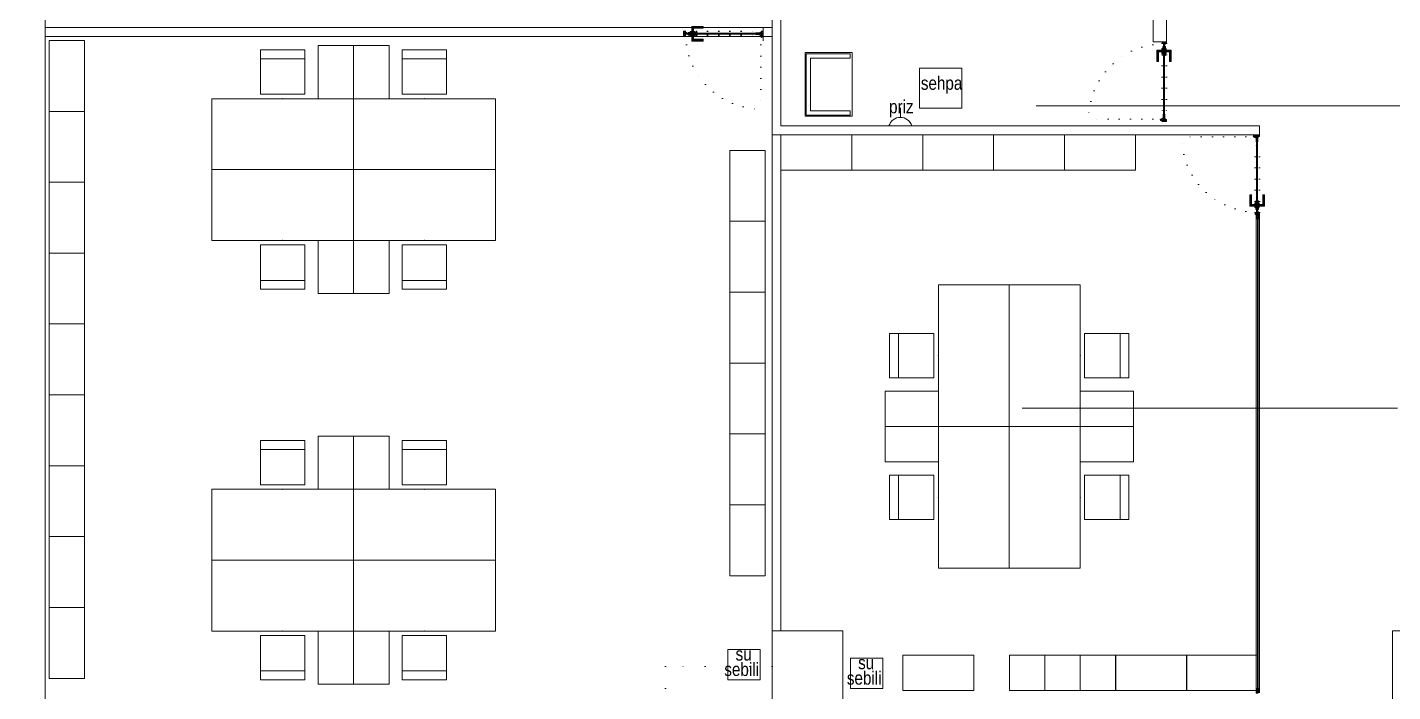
# Model space of a CAD drawing. Header units: metres. Extents: x -17822 to 152406, y -4219 to 19791.
# Drawn here: x 84020 to 85560, y 1611 to 2361 of the extents above; entities that cross this region are included whole.
import ezdxf

# ---------------------------------------------------------------- set-up
doc = ezdxf.new("R2010")
doc.units = ezdxf.units.M
doc.header["$LTSCALE"] = 100
doc.header["$MEASUREMENT"] = 0
for name, pattern in [('DASHDOT', [1, 0.5, -0.25, 0, -0.25]), ('DOT2', [0.125, 0, -0.125]), ('DOT5', [0.75, 0, -0.75])]:
    doc.linetypes.add(name, pattern=pattern)
doc.layers.get('0').update_dxf_attribs({"color": 9, "lineweight": 9})
for name, color, linetype, lineweight in [('0 @ 1', 9, 'Continuous', 9), ('00', 9, 'Continuous', 9), ('01', 9, 'Continuous', 9), ('05', 9, 'Continuous', 9), ('05S', 9, 'Continuous', 9), ('06C', 9, 'Continuous', 9), ('06D', 9, 'Continuous', 9), ('07K', 9, 'Continuous', 9), ('10', 9, 'Continuous', 9), ('15', 9, 'Continuous', 9), ('20', 9, 'DOT2', 9), ('21_mahal200', 9, 'Continuous', 9)]:
    doc.layers.add(name, color=color, linetype=linetype, lineweight=lineweight)
doc.styles.add('MuuM_TEXT-STANDART', font='ARIALN.TTF')
pattern_1 = [(225, (-604.72494, -2171.82614), (-0.0883883476, 0.0883883476), []), (135, (-604.72494, -2171.82614), (0.0883883476, 0.0883883476), [])]

# ---------------------------------------------------------------- blocks, each defined once
blk = doc.blocks.new('p-kolon_80x80')
blk.add_lwpolyline([(-40, -40), (40, -40), (40, 40), (-40, 40)], close=True)
blk = doc.blocks.new('1.Bod.Ara.Sitatik Elk')
at = {"layer": '01'}
blk.add_lwpolyline([(40, -8750), (0, -8750), (0, -2950), (40, -2950), (40, -8710), (40, -8710)], close=True, dxfattribs=at)
for p in [(900, -6990), (1600, -6990)]:
    blk.add_blockref('p-kolon_80x80', p, dxfattribs=at)
blk = doc.blocks.new('p-sandalye-03')
for points in [[(-5, -25.1), (-5, 24.9), (-55, 24.9), (-55, -25.1), (-5, -25.1)], [(-55, 24.9), (-45, 24.9), (-45, -25.1), (-55, -25.1)]]:
    blk.add_lwpolyline(points)
blk.add_point((0, -0.1))
blk = doc.blocks.new('m-calisma unitesi 02')
at = {"ltscale": 0.5}
blk.add_lwpolyline([(-160, 140), (-160, 80), (-120, 80), (-120, 140)], close=True, dxfattribs=at)
blk.add_lwpolyline([(0, 80), (0, 0), (-160, 0), (-160, 80)], close=True)
at = {"linetype": 'DOT5'}
blk.add_lwpolyline([(-160, 80), (-160, 80)], dxfattribs=at)
at = {"rotation": 270}
blk.add_blockref('p-sandalye-03', (-80, 80), dxfattribs=at)
blk = doc.blocks.new('p-bebek bakım masası')
at = {"layer": '05'}
blk.add_lwpolyline([(-36, -53), (-36, 0), (36, 0), (36, -53), (-36, -53)], dxfattribs=at)
at = {"layer": '05', "elevation": 0}
for points in [[(-34.5, -51), (-34.5, -1.3), (34.8, -1.3), (34.8, -51), (29.8, -51), (29.8, -6.3)], [(-29.5, -6.3), (-29.5, -51), (-34.5, -51)], [(29.8, -6.3), (-29.5, -6.3)]]:
    blk.add_lwpolyline(points, dxfattribs=at)
blk = doc.blocks.new('g-kapı kolu-p')
at = {"layer": '05S'}
h = blk.add_hatch(color=256, dxfattribs=at)
h.paths.add_polyline_path([(-1, 8.2), (11.8, 8.2), (11.8, 6.3), (0.9, 6.3), (0.9, 2.4), (-1, 2.4)])
h.paths.add_polyline_path([(-2.7, 2.4), (2.7, 2.4), (2.7, 1.5), (-2.7, 1.5)])
h.paths.add_polyline_path([(-5, 1.5), (5, 1.5), (5, 0.5), (-5, 0.5)])
h.paths.add_polyline_path([(-5, -0.5), (5, -0.5), (5, -1.5), (-5, -1.5)])
h.paths.add_polyline_path([(-2.7, -1.5), (2.7, -1.5), (2.7, -2.4), (-2.7, -2.4)])
h.paths.add_polyline_path([(-1, -2.4), (0.9, -2.4), (0.9, -6.3), (11.8, -6.3), (11.8, -8.2), (-1, -8.2)])
for points in [[(-5, 0.5), (5, 0.5), (5, 1.5), (-5, 1.5)], [(-2.7, 1.5), (2.7, 1.5), (2.7, 2.4), (-2.7, 2.4)], [(-5, -1.5), (5, -1.5), (5, -0.5), (-5, -0.5)], [(-2.7, -1.5), (2.7, -1.5), (2.7, -2.4), (-2.7, -2.4)]]:
    blk.add_lwpolyline(points, close=True)
for points in [[(11.8, 8.2), (-1, 8.2), (-1, 2.4), (0.9, 2.4), (0.9, 6.3), (11.8, 6.3), (11.8, 8.2)], [(11.8, -8.2), (-1, -8.2), (-1, -2.4), (0.9, -2.4), (0.9, -6.3), (11.8, -6.3), (11.8, -8.2)]]:
    blk.add_lwpolyline(points)
blk = doc.blocks.new('k-cambölme-kapı-p')
at = {"layer": '10'}
h = blk.add_hatch(dxfattribs=at)
h.set_pattern_fill('NET', color=256, angle=135, style=0)
h.set_pattern_definition([(135, (3753.7029, 560.85184), (-0.0883883476, -0.0883883476), []), (225, (3753.7029, 560.85184), (0.0883883476, -0.0883883476), [])])
h.paths.add_polyline_path([(2.1, -0.1), (2.1, 0), (2.1, 0), (2, 0.1), (2, 0.1), (2, 0.1), (2, 0.1), (2, -0.3), (1.9, -0.3), (1.9, -0.4), (1.9, -0.5), (1.7, -0.5), (1.8, -0.3), (1.7, -0.3), (1.5, -0.5), (1.4, -0.5), (1.6, -0.3), (1.6, -0.3), (1.5, -0.3), (1.3, -0.4), (1.3, -0.4), (1.3, -0.5), (1.3, -0.5), (1.3, -0.6), (1.3, -0.3), (1.3, -0.3), (1.2, -0.3), (1.2, -0.5), (1.2, -0.6), (1.2, -0.6), (1.3, -0.6), (3.5, -0.6), (3.5, -0.6), (3.4, -0.4), (3.4, -0.3), (3.4, -0.2), (3.4, -0.2), (3.4, -0.2), (2.7, -0.2), (2.7, -0.2), (2.9, -0.2, -1), (2.9, -0.2)])
h.paths.add_polyline_path([(2, -0.2), (2.1, -0.2), (2.1, -0.2), (2.1, -0.2), (2.1, -0.3), (2.9, -0.3), (2.9, -0.3), (2.6, -0.3), (2.5, -0.3), (2.5, -0.3), (2.5, -0.3), (2.5, -0.3), (2.5, -0.3), (2.4, -0.3), (2.4, -0.3), (2.1, -0.3), (2, -0.1), (2, -0.1), (2, -0.1)], flags=16)
h.paths.add_polyline_path([(2.4, -0.3), (2.5, -0.5), (2.1, -0.5), (2.1, -0.3)], flags=16)
h.paths.add_polyline_path([(2.6, -0.3), (2.9, -0.3), (2.9, -0.3), (3.3, -0.3, 0.166992), (3.3, -0.5), (2.7, -0.5), (2.6, -0.4)], flags=16)
h.paths.add_polyline_path([(3, -0.2), (3, -0.2), (3.3, -0.2, 0.10606), (3.3, -0.3), (3, -0.3)], flags=16)
h = blk.add_hatch(dxfattribs=at)
h.set_pattern_fill('NET', color=256, angle=135, style=0)
h.set_pattern_definition([(45, (474.94443, 2280.71206), (0.0883883476, -0.0883883476), []), (315, (474.94443, 2280.71206), (-0.0883883476, -0.0883883476), [])])
h.paths.add_polyline_path([(87.3, -0.2), (87.3, -0.2), (87.1, -0.2, 1), (87.1, -0.2), (87.9, -0.2), (87.9, 0), (87.9, 0), (88, 0.1), (88, 0.1), (88, 0.1), (88, -0.3), (88.1, -0.3), (88.1, -0.4), (88.1, -0.5), (88.3, -0.5), (88.2, -0.3), (88.3, -0.3), (88.5, -0.5), (88.6, -0.5), (88.4, -0.3), (88.4, -0.3), (88.5, -0.3), (88.7, -0.4), (88.7, -0.4), (88.7, -0.5), (88.7, -0.5), (88.7, -0.6), (88.7, -0.3), (88.7, -0.3), (88.8, -0.3), (88.8, -0.5), (88.8, -0.6), (88.8, -0.6), (88.7, -0.6), (86.5, -0.6), (86.5, -0.6), (86.6, -0.4), (86.6, -0.3), (86.6, -0.2), (86.6, -0.2), (86.6, -0.2)])
h.paths.add_polyline_path([(87.3, -0.5), (87.4, -0.4), (87.4, -0.3), (87.1, -0.3), (87.1, -0.3), (87, -0.3), (87, -0.3), (87, -0.2), (87, -0.2), (86.7, -0.2, -0.292264), (86.7, -0.5)], flags=16)
h.paths.add_polyline_path([(87.5, -0.5), (87.6, -0.5), (87.5, -0.4)], flags=16)
h.paths.add_polyline_path([(87.6, -0.4), (87.7, -0.5), (87.9, -0.5), (87.9, -0.3), (87.6, -0.3)], flags=16)
h.paths.add_polyline_path([(87.6, -0.5), (87.7, -0.6), (87.7, -0.5)], flags=16)
for points in [[(2, -0.3), (2, 2.1), (2.1, 2.1), (2.1, 2.3, 0.414214), (1.9, 2.4), (0.1, 2.4, 0.414214), (0, 2.4), (0, -2.4, 0.414214), (0.1, -2.4), (2.1, -2.4), (2.1, -2.3), (2.1, -2.2), (2.1, -2.2), (2.1, -2.2), (2.1, -2.2), (2.1, -2.2), (2.1, -0.9)], [(88, -0.3), (88, 2.1), (87.9, 2.1), (87.9, 2.3, -0.414214), (88.1, 2.4), (89.9, 2.4, -0.414214), (90, 2.4), (90, -2.4, -0.414214), (89.9, -2.4), (87.9, -2.4), (87.9, -2.3), (87.9, -2.2), (87.9, -2.2), (87.9, -2.2), (87.9, -2.2), (87.9, -2.2), (87.9, -0.9)], [(1.5, -0.3), (1.3, -0.4), (1.3, -0.4), (1.3, -0.5), (1.3, -0.5), (1.3, -0.6), (1.3, -0.3), (1.3, -0.3), (1.2, -0.3), (1.2, -0.5), (1.2, -0.6), (1.2, -0.6), (1.3, -0.6), (3.5, -0.6), (3.5, -0.6), (3.4, -0.4), (3.4, -0.3), (3.4, -0.2), (3.4, -0.2), (3.4, -0.2), (2.7, -0.2), (2.7, -0.2), (2.9, -0.2, -1), (2.9, -0.2, -1)], [(88.5, -0.3), (88.7, -0.4), (88.7, -0.4), (88.7, -0.5), (88.7, -0.5), (88.7, -0.6), (88.7, -0.3), (88.7, -0.3), (88.8, -0.3), (88.8, -0.5), (88.8, -0.6), (88.8, -0.6), (88.7, -0.6), (86.5, -0.6), (86.5, -0.6), (86.6, -0.4), (86.6, -0.3), (86.6, -0.2), (86.6, -0.2), (86.6, -0.2), (87.3, -0.2), (87.3, -0.2), (87.1, -0.2, 1), (87.1, -0.2, 1)], [(86.7, -0.5), (87.3, -0.5), (87.4, -0.4), (87.4, -0.3), (87.1, -0.3), (87.1, -0.3), (87, -0.3), (87, -0.3), (87, -0.2), (87, -0.2), (86.7, -0.2, 1)]]:
    blk.add_lwpolyline(points, format="xyb", dxfattribs=at)
at = {"layer": '10', "linetype": 'DASHDOT', "ltscale": 0.05}
for points in [[(3.2, 3.6), (0.2, 3.6)], [(1.7, 2.1), (1.7, 4.9)], [(6.1, 1.4), (6.1, -0.5)]]:
    blk.add_lwpolyline(points, dxfattribs=at)
at = {"layer": '10'}
for points in [[(1.8, 2.3), (0.2, 2.3), (0.2, 2), (0.4, 2), (0.4, 1.9), (0.2, 1.9), (0.2, 1.2), (0.4, 1.2), (0.4, -0.4), (0.2, -0.4), (0.2, -1.2), (0.4, -1.2), (0.4, -1.4), (0.2, -1.4), (0.2, -2.2), (1.8, -2.2), (1.8, -1.7), (1.6, -1.7), (1.6, -1.6), (1.8, -1.6), (1.8, -1.4), (1.6, -1.4), (1.6, -1.2), (1.7, -1.2), (1.7, -0.8), (1.1, -0.8), (1.1, -0.1), (1.5, -0.1), (1.5, 1.9), (1.6, 2), (1.8, 2), (1.8, 2.3)], [(0.7, 3.6), (0.7, 2.4)], [(0.7, 2.3), (0.7, -0.2), (1.1, -0.2)], [(1.1, 2.4), (1.1, 2.9)], [(1.1, -0.1), (1.1, 2.3)], [(1.5, 1.9), (1.1, 1.9)], [(1.2, 1.9), (1.2, -0.1)], [(2.9, -0.2), (2.1, -0.1), (2.1, 0), (2.1, 0), (2, 0.1), (2, 0.1), (2, 0.1), (2, 0.1)], [(3.8, 0.9), (2.6, 3.2)], [(4.1, 1.3), (2.7, 4)], [(8.1, 0.9), (8.1, 1.3), (4.1, 1.3)], [(5.3, 0.9), (5.3, -0.2)], [(5.5, 1.3), (5.8, 1), (5.8, 0.9)], [(5.6, 0.9), (5.6, -0.2)], [(6.8, 1.3), (6.5, 1), (6.5, 0.9)], [(6.7, 0.9), (6.7, -0.2)], [(7, 0.9), (7, -0.2)], [(87.1, -0.2), (87.9, -0.2), (87.9, 0), (87.9, 0), (88, 0.1), (88, 0.1), (88, 0.1)], [(88.2, 2.3), (89.8, 2.3), (89.8, 2), (89.6, 2), (89.6, 1.9), (89.8, 1.9), (89.8, 1.2), (89.6, 1.2), (89.6, -0.4), (89.8, -0.4), (89.8, -1.2), (89.6, -1.2), (89.6, -1.4), (89.8, -1.4), (89.8, -2.2), (88.2, -2.2), (88.2, -1.7), (88.4, -1.7), (88.4, -1.6), (88.2, -1.6), (88.2, -1.4), (88.4, -1.4), (88.4, -1.2), (88.3, -1.2), (88.3, -0.8), (88.9, -0.8), (88.9, -0.1), (88.5, -0.1), (88.5, 1.9), (88.4, 2), (88.2, 2), (88.2, 2.3)], [(2.1, -0.9), (3.6, -0.9), (3.6, -0.6), (1.2, -0.6), (1.2, -0.3), (2, -0.3)], [(1.6, -0.3), (1.6, -0.3), (1.4, -0.5), (1.5, -0.5), (1.7, -0.3)], [(1.8, -0.3), (1.7, -0.5), (1.9, -0.5), (1.9, -0.4), (1.9, -0.3)], [(3.3, -0.5), (2.7, -0.5), (2.6, -0.4), (2.6, -0.3), (2.9, -0.3), (2.9, -0.3)], [(3.3, -0.3), (3.3, -0.3), (2.9, -0.3)], [(3, -0.3), (3, -0.2), (3, -0.2), (3.3, -0.2)], [(3, -0.3), (3.3, -0.3), (3.3, -0.3)], [(4.1, -0.2), (4.1, -0.5), (8.1, -0.5)], [(8.1, -0.5), (8.1, -0.2)], [(87.9, -0.9), (86.4, -0.9), (86.4, -0.6), (88.8, -0.6), (88.8, -0.3), (88, -0.3)], [(87.6, -0.5), (87.5, -0.4), (87.5, -0.5), (87.6, -0.5)], [(88.2, -0.3), (88.3, -0.5), (88.1, -0.5), (88.1, -0.4), (88.1, -0.3)], [(88.4, -0.3), (88.4, -0.3), (88.6, -0.5), (88.5, -0.5), (88.3, -0.3)]]:
    blk.add_lwpolyline(points, dxfattribs=at)
for points in [[(2, -0.1), (2, -0.1), (2, -0.2), (2.1, -0.2), (2.1, -0.2), (2.1, -0.2), (2.1, -0.3), (2.9, -0.3), (2.9, -0.3), (2.6, -0.3), (2.5, -0.3), (2.5, -0.3), (2.5, -0.3), (2.5, -0.3), (2.5, -0.3), (2.4, -0.3), (2.4, -0.3), (2.1, -0.3), (2, -0.1)], [(2.1, -0.5), (2.1, -0.3), (2.4, -0.3), (2.5, -0.5), (2.5, -0.5)], [(87.9, -0.5), (87.9, -0.3), (87.6, -0.3), (87.6, -0.4), (87.7, -0.5)], [(87.6, -0.5), (87.7, -0.5), (87.7, -0.6)]]:
    blk.add_lwpolyline(points, close=True, dxfattribs=at)
blk.add_circle((1.7, 3.7), 1.02, dxfattribs=at)
for centre, start, end in [((3.6, -0.4), 148.8979, 173.1144), ((3.6, -0.4), 176.143, 214.0649), ((86.4, -0.4), 325.9351, 31.1021)]:
    blk.add_arc(centre, 0.322, start, end, dxfattribs=at)
at = {"layer": '15', "linetype": 'DOT2'}
blk.add_lwpolyline([(2.5, 0.4), (2.5, 85.4)], dxfattribs=at)
at = {"layer": '15'}
blk.add_lwpolyline([(2.6, 0.9), (87.4, 0.9), (87.5, 0.8), (87.5, -0.1), (87.4, -0.2), (2.6, -0.2), (2.6, -0.2), (2.5, -0.1), (2.5, 0.8), (2.6, 0.9)], dxfattribs=at)
at = {"layer": '15', "linetype": 'DOT2'}
blk.add_arc((2.5, 0.4), 85, 0, 90, dxfattribs=at)
at = {"layer": '20'}
for p, q in [((87.9, 2.4), (2.1, 2.4)), ((87.9, 2.1), (2.1, 2.1)), ((87.9, -2.2), (2.1, -2.2)), ((87.9, -2.4), (2.1, -2.4))]:
    blk.add_line(p, q, dxfattribs=at)
at = {"layer": '06C', "xscale": -1}
blk.add_blockref('g-kapı kolu-p', (79.6, 0.4), dxfattribs=at)
blk = doc.blocks.new('p-strahle-alüminyumdoğramaprofili')
at = {"layer": '10'}
h = blk.add_hatch(dxfattribs=at)
h.set_pattern_fill('NET', color=256, angle=315, style=0)
h.set_pattern_definition(pattern_1)
h.paths.add_polyline_path([(-4.6, 2.6), (-4.7, 2.6), (-4.7, 2.8), (-4.7, 2.8), (-4.7, 2.8), (-4.7, 2.9), (-5, 2.9), (-5, 2.8), (-4.9, 2.8), (-5, 2.6), (-5.1, 2.7), (-5.2, 2.3), (-5.1, 2.3), (-5.1, 2.3), (-5, 2.5, 0.2599), (-4.9, 2.3), (-4.7, 2.3, 0.382682)])
h.paths.add_polyline_path([(-4.9, 2.5), (-4.7, 2.5, -2.16717)], flags=16)
h = blk.add_hatch(dxfattribs=at)
h.set_pattern_fill('NET', color=256, angle=315, style=0)
h.set_pattern_definition(pattern_1)
h.paths.add_polyline_path([(-4.6, 0.9), (-4.7, 0.9), (-4.7, 0.8), (-4.7, 0.7), (-4.7, 0.7), (-4.7, 0.6), (-5, 0.6), (-5, 0.7), (-4.9, 0.7), (-5, 0.9), (-5.1, 0.9), (-5.2, 1.2), (-5.1, 1.2), (-5.1, 1.2), (-5, 1, -0.2599), (-4.9, 1.2), (-4.7, 1.2, -0.382682)])
h.paths.add_polyline_path([(-4.9, 1), (-4.7, 1, 2.16717)], flags=16)
h = blk.add_hatch(dxfattribs=at)
h.set_pattern_fill('NET', color=256, angle=315, style=0)
h.set_pattern_definition([(225, (-608.45214, -2173.53612), (-0.0883883476, 0.0883883476), []), (135, (-608.45214, -2173.53612), (0.0883883476, 0.0883883476), [])])
h.paths.add_polyline_path([(-3.5, 2.3), (-3.5, 2.6), (-4.5, 2.6), (-4.5, 2.3)])
h = blk.add_hatch(dxfattribs=at)
h.set_pattern_fill('NET', color=256, angle=315, style=0)
h.set_pattern_definition([(225, (-608.45214, -2180.04526), (-0.0883883476, 0.0883883476), []), (135, (-608.45214, -2180.04526), (0.0883883476, 0.0883883476), [])])
h.paths.add_polyline_path([(-3.5, 0.9), (-3.5, 1.2), (-4.5, 1.2), (-4.5, 0.9)])
h = blk.add_hatch(dxfattribs=at)
h.set_pattern_fill('NET', color=256, angle=315, style=0)
h.set_pattern_definition([(225, (-629.50454, -2177.58922), (-0.0883883476, 0.0883883476), []), (135, (-629.50454, -2177.58922), (0.0883883476, 0.0883883476), [])])
h.paths.add_polyline_path([(0, 0.7), (0, 1.7), (-0.2, 1.7), (-0.2, 0.7)])
for points in [[(-5.1, 2.7), (-5.2, 2.3)], [(-5.1, 0.9), (-5.2, 1.2)], [(-4.9, 3.6), (-4.9, 3.2), (-4.6, 3.2), (-4.6, 2.9), (-4.5, 2.9), (-4.6, 2.6), (-4.7, 2.6), (-4.7, 2.8), (-4.7, 2.8), (-4.7, 2.8), (-4.7, 3), (-5, 3), (-5, 2.8), (-4.9, 2.8), (-5, 2.6), (-5.1, 2.7), (-5.1, 3.8), (-0.1, 3.8)], [(-5, 2.5), (-5.1, 2.3), (-5.1, 2.3)], [(-5, 1), (-5.1, 1.2), (-5.1, 1.2)], [(-4.7, 2.9), (-5, 2.9)], [(-4.7, 0.6), (-5, 0.6)], [(-2.8, 0.2), (-2.7, 0.2), (-2.7, 0), (-4.9, 0), (-4.9, 0.2), (-4.6, 0.2), (-4.6, 0.7), (-2.7, 0.7)], [(-4.5, 2.9), (-4.5, 2.9), (-4.5, 2.3)], [(-4.5, 0.9), (-4.5, 0.9), (-4.5, 1.3)], [(-3.5, 2.3), (-3.5, 2.6)], [(-3.5, 1.3), (-3.5, 0.9)], [(-2.1, 0.9), (-2.1, 2.6)], [(-0.2, 0.7), (0, 0.7), (0, 1.7)], [(-0.2, 1.7), (0, 1.7)]]:
    blk.add_lwpolyline(points, dxfattribs=at)
for points in [[(-0.2, 2.7), (-0.2, 2.2), (0, 2.2), (0, 2.1), (-0.2, 2.1), (-0.2, 0.4), (0, 0.4), (0, 0), (-0.1, 0), (-0.1, -0.2), (-5.1, -0.2), (-5.1, 0.9), (-5, 0.9), (-4.9, 0.7), (-5, 0.7), (-5, 0.3), (-4.7, 0.3), (-4.7, 0.9), (-4.6, 0.9), (-4.5, 0.9), (-1.3, 0.9), (-1.2, 1.2), (-0.9, 1.2), (-0.9, 0.6), (-0.6, 0.6), (-0.6, 2.7)], [(-2, 0.8), (-1.4, 0.8), (-1.4, 0.1), (-1.3, 0), (-1.3, 0), (-2.1, 0), (-2.1, 0.1), (-2, 0.2)]]:
    blk.add_lwpolyline(points, close=True, dxfattribs=at)
for points in [[(-0.6, 3.3), (-0.6, 3.6), (-4.9, 3.6), (-4.9, 3.6, 0.561743), (-5, 3.7, 0.595966), (-4.9, 3.6, -2.204878)], [(-4.7, 2.5), (-4.9, 2.5, 1)], [(-4.7, 1), (-4.9, 1, -1)], [(-4.6, 2.9), (-4.5, 3.4, -0.833203), (-4.2, 3.4, -0.447088)], [(-4.5, 2.6), (-1.2, 2.6, -0.414214), (-0.9, 2.2), (-0.9, 1.2)], [(-4.2, 3.4), (-4.2, 3, 0.414214), (-4.1, 2.9), (-0.8, 2.9), (-0.8, 3.6)], [(-2.7, 0.7), (-2.7, 0.3), (-2.8, 0.3, 1), (-2.8, 0.2, -1)], [(-0.1, 3.8), (-0.1, 3.6), (-0.5, 3.6), (-0.5, 3.1, -1), (-0.7, 3.1)], [(-0.7, 3.1, -0.305404), (-0.6, 3.3, -5.773092)]]:
    blk.add_lwpolyline(points, format="xyb", dxfattribs=at)
for centre, radius, start, end in [((-4.7, 2.5), 0.253, 168.6676, 234.1258), ((-4.7, 1.1), 0.253, 125.8742, 191.3324), ((-4.8, 2.4), 0.125, 139.5402, 40.4598), ((-4.8, 1.1), 0.125, 319.5402, 220.4598), ((-4.8, 2.5), 0.273, 305.9738, 36.4289), ((-4.8, 1), 0.273, 323.5711, 54.0262)]:
    blk.add_arc(centre, radius, start, end, dxfattribs=at)
blk = doc.blocks.new('*U433')
at = {"layer": '06D'}
for points in [[(5, 4), (535, 4)], [(5, 0), (535, 0)]]:
    blk.add_lwpolyline(points, dxfattribs=at)
at = {"layer": '15'}
for points in [[(2, 2.5), (538, 2.5)], [(538, 1.5), (2, 1.5)]]:
    blk.add_lwpolyline(points, dxfattribs=at)
at = {"layer": '0 @ 1', "linetype": 'Continuous', "xscale": -1}
blk.add_blockref('p-strahle-alüminyumdoğramaprofili', (-0.1, 0.2), dxfattribs=at)
at = {"layer": '0 @ 1', "linetype": 'Continuous'}
blk.add_blockref('p-strahle-alüminyumdoğramaprofili', (540.1, 0.2), dxfattribs=at)
blk = doc.blocks.new('gr-p-birim')
blk.add_lwpolyline([(-0.5, -0.5), (0.5, -0.5), (0.5, 0.5), (-0.5, 0.5)], close=True)
blk = doc.blocks.new('1.Bod.Ara.Mimari Elk')
blk.add_line((1004.75, -6359.79), (1004.75, -6370.45))
for points in [[(1026.22, -6315.07), (1074.15, -6315.07), (1074.15, -6359.93), (1026.22, -6359.93)], [(810.32, -6970.81), (846.65, -6970.81), (846.65, -7005.26), (810.32, -7005.26)], [(948.53, -6980.61), (984.85, -6980.61), (984.85, -7015.06), (948.53, -7015.06)]]:
    blk.add_lwpolyline(points, close=True)
blk.add_arc((1004.75, -6383.83), 13.39, 16.64493, 163.35507)
at = {"layer": '00'}
for p, q in [((1290, -6165), (1290, -6285.17)), ((1305, -6165), (1305, -6285.17)), ((860, -6269.08), (40, -6269.08)), ((860, -6279.08), (40, -6279.08)), ((860, -6269.08), (850, -6269.08)), ((850, -6284.08), (850, -6269.08)), ((1305, -6285.17), (1290, -6285.17)), ((860, -6950), (860, -6390)), ((870, -6950), (870, -6390))]:
    blk.add_line(p, q, dxfattribs=at)
blk.add_lwpolyline([(860, -6230), (860, -6390), (1410, -6390), (1410, -6380), (870, -6380), (870, -6230)], close=True, dxfattribs=at)
at = {"layer": '20', "ltscale": 2}
for p, q in [((860, -6990), (740, -6990)), ((740, -6990), (740, -8750))]:
    blk.add_line(p, q, dxfattribs=at)
at = {"layer": '21_mahal200'}
for p, q in [((1581.25, -6357.5), (1158.09, -6357.5)), ((1565.48, -6698.58), (1142.32, -6698.58))]:
    blk.add_line(p, q, dxfattribs=at)
at = {"linetype": 'Continuous', "rotation": 270}
blk.add_blockref('*U433', (1406, -6480.01), dxfattribs=at)
at = {"layer": '05', "xscale": 40, "yscale": 80}
for p in [(64.55, -6323.64), (64.55, -6403.64), (832.25, -6447.76), (64.55, -6483.64), (832.25, -6527.76), (64.55, -6563.64), (832.25, -6607.76), (64.55, -6643.64), (832.25, -6687.76), (64.55, -6723.64), (832.25, -6767.76), (64.55, -6803.64), (832.25, -6847.76), (64.55, -6883.64), (64.55, -6963.64)]:
    blk.add_blockref('gr-p-birim', p, dxfattribs=at)
at = {"layer": '05', "xscale": -1}
for p in [(228.01, -6429.4), (228.01, -6870.19)]:
    blk.add_blockref('m-calisma unitesi 02', p, dxfattribs=at)
at = {"layer": '05'}
for p in [(548.01, -6429.4), (548.01, -6870.19)]:
    blk.add_blockref('m-calisma unitesi 02', p, dxfattribs=at)
at = {"layer": '05', "xscale": -1}
for name, p, rotation in [('p-bebek bakım masası', (897.26, -6333.24), 90), ('m-calisma unitesi 02', (548.01, -6429.4), 180), ('m-calisma unitesi 02', (1127.65, -6559.33), 270), ('m-calisma unitesi 02', (1127.65, -6879.33), 90), ('m-calisma unitesi 02', (548.01, -6870.19), 180)]:
    blk.add_blockref(name, p, dxfattribs=dict(at, rotation=rotation))
at = {"layer": '05', "xscale": 40, "yscale": 80, "rotation": 270}
for p in [(910, -6410), (990, -6410), (1070, -6410), (1150, -6410), (1230, -6410), (1047.73, -6997.44), (1167.73, -6997.44), (1207.73, -6997.44), (1287.39, -6997.44), (1367.91, -6997.44)]:
    blk.add_blockref('gr-p-birim', p, dxfattribs=at)
at = {"layer": '05'}
for p, rotation in [((228.01, -6429.4), 180.0000000001147), ((1127.65, -6559.33), 90), ((1127.65, -6879.33), 270), ((228.01, -6870.19), 180.0000000001147)]:
    blk.add_blockref('m-calisma unitesi 02', p, dxfattribs=dict(at, rotation=rotation))
at = {"layer": '07K'}
for p, rotation in [((850, -6275.66), 180), ((1302.56, -6375.09), 90.00000000000006)]:
    blk.add_blockref('k-cambölme-kapı-p', p, dxfattribs=dict(at, rotation=rotation))
at = {"layer": '07K', "xscale": -1, "rotation": 89.99999999999993}
blk.add_blockref('k-cambölme-kapı-p', (1407.56, -6390), dxfattribs=at)
at = {"style": 'MuuM_TEXT-STANDART'}
for s, p in [('sehpa', (1027.86, -6339.31)), ('priz', (992.03, -6365.86)), ('su', (818.91, -6983.47)), ('sebili', (806.21, -7000.86)), ('su', (957.11, -6993.28)), ('sebili', (944.41, -7010.66))]:
    blk.add_text(s, height=15, dxfattribs=at).set_placement(p)

msp = doc.modelspace()

# ---------------------------------------------------------------- block references
for name in ['1.Bod.Ara.Mimari Elk', '1.Bod.Ara.Sitatik Elk']:
    msp.add_blockref(name, (84000, 8630))

doc.saveas('drawing.dxf')
